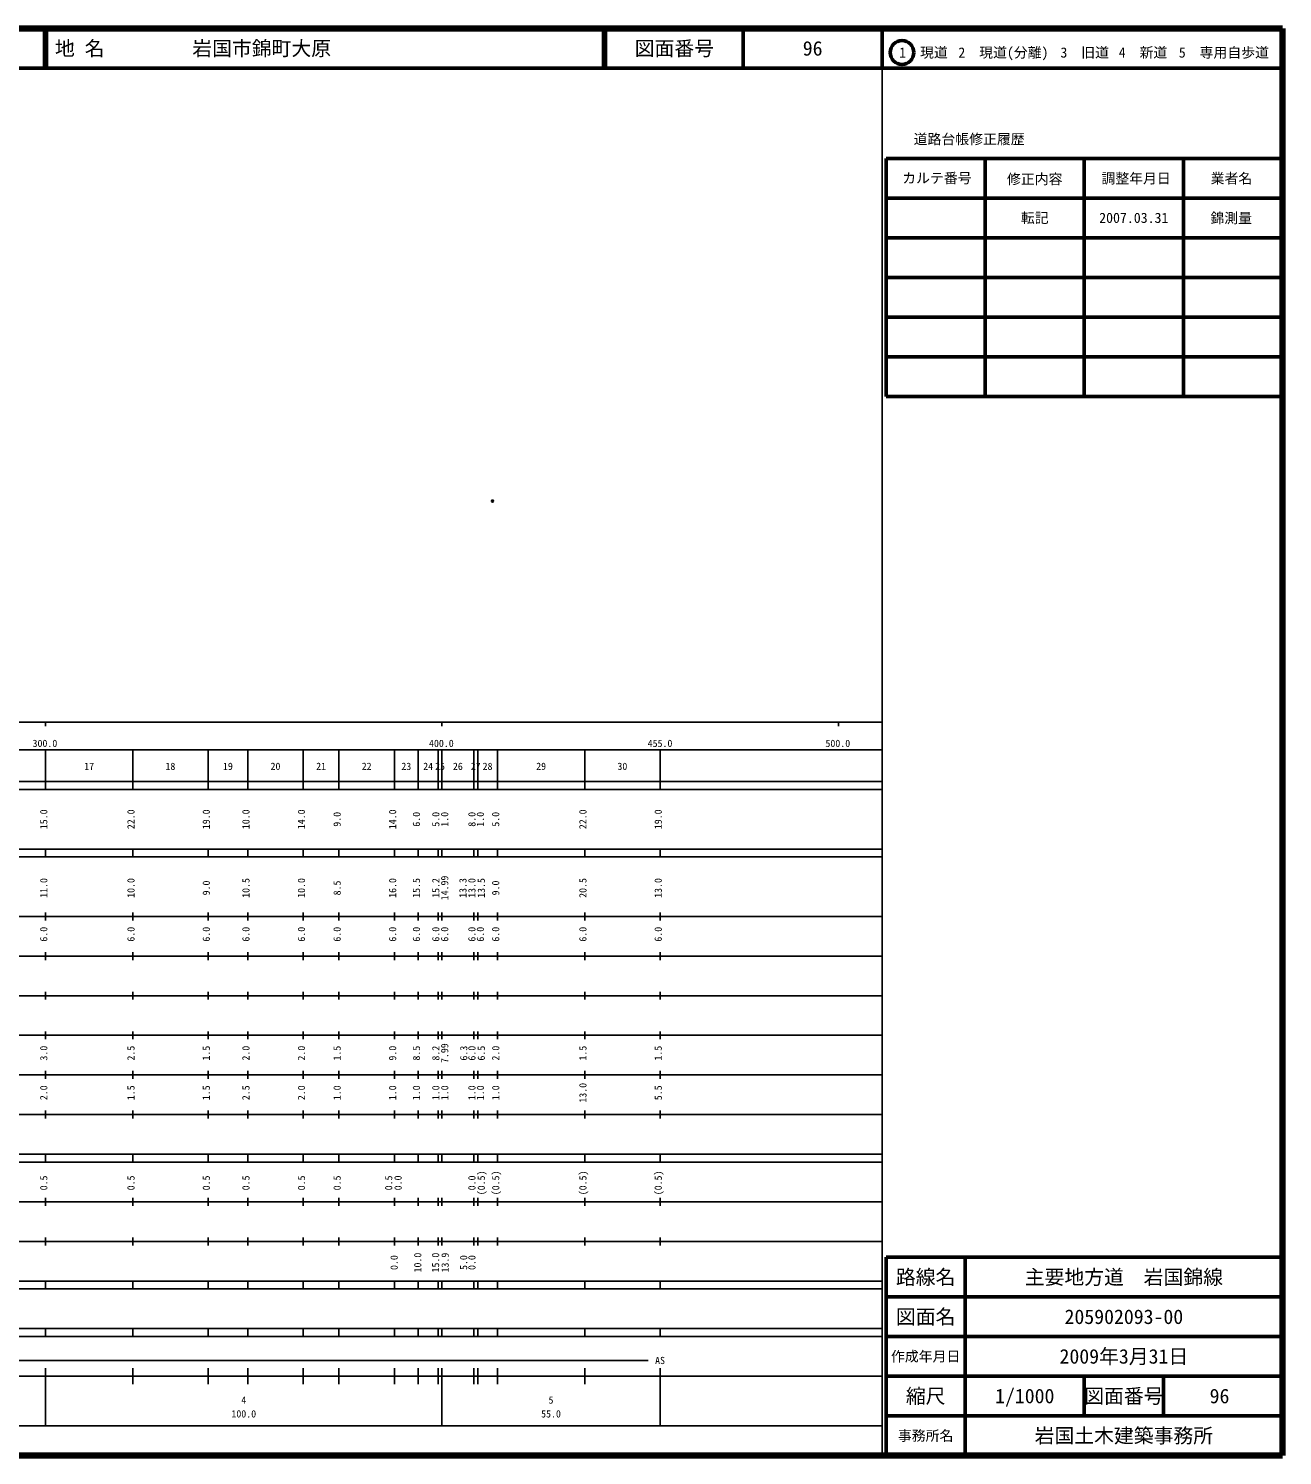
# Model space of a CAD drawing. Units: millimetres on the paper. Extents: x 40 to 680, y 20 to 380.
# Drawn here: x 363.7 to 680, y 20 to 380 of the extents above; entities that cross this region are included whole.
import ezdxf
from ezdxf.enums import TextEntityAlignment as Align

# ---------------------------------------------------------------- set-up
doc = ezdxf.new("R2010")
doc.units = ezdxf.units.MM
doc.header["$PDMODE"] = 32
doc.header["$PDSIZE"] = 0.5
doc.layers.add('M-OTRS', color=6, linetype='Continuous')
doc.layers.add('M-TTL-TXT', color=7, linetype='Continuous')
for name, color, linetype, lineweight in [('M-TTL', 2, 'Continuous', 140), ('M-TTL-BAND', 7, 'Continuous', 25), ('M-TTL-FRAM', 2, 'Continuous', 50), ('M-TTL-LINE', 7, 'Continuous', 50)]:
    doc.layers.add(name, color=color, linetype=linetype, lineweight=lineweight)
doc.styles.add('ＭＳ ゴシック', font='')
doc.styles.get('ＭＳ ゴシック').set_extended_font_data('MS Gothic')

msp = doc.modelspace()

# ---------------------------------------------------------------- linework, layer by layer
at = {"layer": 'M-OTRS'}
msp.add_point((480.737, 260.799), dxfattribs=at)
at = {"layer": 'M-TTL'}
for p, q in [((680, 380), (40, 380)), ((680, 20), (680, 380)), ((40, 20), (680, 20))]:
    msp.add_line(p, q, dxfattribs=at)
at = {"layer": 'M-TTL-BAND'}
for p, q in [((579, 20), (579, 370)), ((40, 205), (579, 205)), ((368, 205), (368, 204)), ((468, 205), (468, 204)), ((568, 205), (568, 204)), ((68, 198), (579, 198)), ((368, 188), (368, 198)), ((390, 188), (390, 198)), ((409, 188), (409, 198)), ((419, 188), (419, 198)), ((433, 188), (433, 198)), ((442, 188), (442, 198)), ((456, 188), (456, 198)), ((462, 188), (462, 198)), ((467, 188), (467, 198)), ((468, 188), (468, 198)), ((476, 188), (476, 198)), ((477, 188), (477, 198)), ((482, 188), (482, 198)), ((504, 188), (504, 198)), ((523, 188), (523, 198)), ((40, 190), (579, 190)), ((40, 188), (579, 188)), ((40, 173), (579, 173)), ((368, 171), (368, 173)), ((390, 171), (390, 173)), ((409, 171), (409, 173)), ((419, 171), (419, 173)), ((433, 171), (433, 173)), ((442, 171), (442, 173)), ((456, 171), (456, 173)), ((462, 171), (462, 173)), ((467, 171), (467, 173)), ((468, 171), (468, 173)), ((476, 171), (476, 173)), ((477, 171), (477, 173)), ((482, 171), (482, 173)), ((504, 171), (504, 173)), ((523, 171), (523, 173)), ((40, 171), (579, 171)), ((40, 156), (579, 156)), ((368, 155), (368, 157)), ((390, 155), (390, 157)), ((409, 155), (409, 157)), ((419, 155), (419, 157)), ((433, 155), (433, 157)), ((442, 155), (442, 157)), ((456, 155), (456, 157)), ((462, 155), (462, 157)), ((467, 155), (467, 157)), ((468, 155), (468, 157)), ((476, 155), (476, 157)), ((477, 155), (477, 157)), ((482, 155), (482, 157)), ((504, 155), (504, 157)), ((523, 155), (523, 157)), ((46, 146), (579, 146)), ((368, 145), (368, 147)), ((390, 145), (390, 147)), ((409, 145), (409, 147)), ((419, 145), (419, 147)), ((433, 145), (433, 147)), ((442, 145), (442, 147)), ((456, 145), (456, 147)), ((462, 145), (462, 147)), ((467, 145), (467, 147)), ((468, 145), (468, 147)), ((476, 145), (476, 147)), ((477, 145), (477, 147)), ((482, 145), (482, 147)), ((504, 145), (504, 147)), ((523, 145), (523, 147)), ((368, 135), (368, 137)), ((390, 135), (390, 137)), ((409, 135), (409, 137)), ((419, 135), (419, 137)), ((433, 135), (433, 137)), ((442, 135), (442, 137)), ((456, 135), (456, 137)), ((462, 135), (462, 137)), ((467, 135), (467, 137)), ((468, 135), (468, 137)), ((476, 135), (476, 137)), ((477, 135), (477, 137)), ((482, 135), (482, 137)), ((504, 135), (504, 137)), ((523, 135), (523, 137)), ((52, 136), (579, 136)), ((46, 126), (579, 126)), ((368, 125), (368, 127)), ((390, 125), (390, 127)), ((409, 125), (409, 127)), ((419, 125), (419, 127)), ((433, 125), (433, 127)), ((442, 125), (442, 127)), ((456, 125), (456, 127)), ((462, 125), (462, 127)), ((467, 125), (467, 127)), ((468, 125), (468, 127)), ((476, 125), (476, 127)), ((477, 125), (477, 127)), ((482, 125), (482, 127)), ((504, 125), (504, 127)), ((523, 125), (523, 127)), ((52, 116), (579, 116)), ((368, 115), (368, 117)), ((390, 115), (390, 117)), ((409, 115), (409, 117)), ((419, 115), (419, 117)), ((433, 115), (433, 117)), ((442, 115), (442, 117)), ((456, 115), (456, 117)), ((462, 115), (462, 117)), ((467, 115), (467, 117)), ((468, 115), (468, 117)), ((476, 115), (476, 117)), ((477, 115), (477, 117)), ((482, 115), (482, 117)), ((504, 115), (504, 117)), ((523, 115), (523, 117)), ((46, 106), (579, 106)), ((368, 105), (368, 107)), ((390, 105), (390, 107)), ((409, 105), (409, 107)), ((419, 105), (419, 107)), ((433, 105), (433, 107)), ((442, 105), (442, 107)), ((456, 105), (456, 107)), ((462, 105), (462, 107)), ((467, 105), (467, 107)), ((468, 105), (468, 107)), ((476, 105), (476, 107)), ((477, 105), (477, 107)), ((482, 105), (482, 107)), ((504, 105), (504, 107)), ((523, 105), (523, 107)), ((40, 96), (579, 96)), ((40, 94), (579, 94)), ((368, 94), (368, 96)), ((390, 94), (390, 96)), ((409, 94), (409, 96)), ((419, 94), (419, 96)), ((433, 94), (433, 96)), ((442, 94), (442, 96)), ((456, 94), (456, 96)), ((462, 94), (462, 96)), ((467, 94), (467, 96)), ((468, 94), (468, 96)), ((476, 94), (476, 96)), ((477, 94), (477, 96)), ((482, 94), (482, 96)), ((504, 94), (504, 96)), ((523, 94), (523, 96)), ((49, 84), (579, 84)), ((368, 83), (368, 85)), ((390, 83), (390, 85)), ((409, 83), (409, 85)), ((419, 83), (419, 85)), ((433, 83), (433, 85)), ((442, 83), (442, 85)), ((456, 83), (456, 85)), ((462, 83), (462, 85)), ((467, 83), (467, 85)), ((468, 83), (468, 85)), ((476, 83), (476, 85)), ((477, 83), (477, 85)), ((482, 83), (482, 85)), ((504, 83), (504, 85)), ((523, 83), (523, 85)), ((40, 74), (579, 74)), ((368, 73), (368, 75)), ((390, 73), (390, 75)), ((409, 73), (409, 75)), ((419, 73), (419, 75)), ((433, 73), (433, 75)), ((442, 73), (442, 75)), ((456, 73), (456, 75)), ((462, 73), (462, 75)), ((467, 73), (467, 75)), ((468, 73), (468, 75)), ((476, 73), (476, 75)), ((477, 73), (477, 75)), ((482, 73), (482, 75)), ((504, 73), (504, 75)), ((523, 73), (523, 75)), ((40, 64), (579, 64)), ((40, 62), (579, 62)), ((368, 62), (368, 64)), ((390, 62), (390, 64)), ((409, 62), (409, 64)), ((419, 62), (419, 64)), ((433, 62), (433, 64)), ((442, 62), (442, 64)), ((456, 62), (456, 64)), ((462, 62), (462, 64)), ((467, 62), (467, 64)), ((468, 62), (468, 64)), ((476, 62), (476, 64)), ((477, 62), (477, 64)), ((482, 62), (482, 64)), ((504, 62), (504, 64)), ((523, 62), (523, 64)), ((40, 52), (579, 52)), ((368, 50), (368, 52)), ((390, 50), (390, 52)), ((409, 50), (409, 52)), ((419, 50), (419, 52)), ((433, 50), (433, 52)), ((442, 50), (442, 52)), ((456, 50), (456, 52)), ((462, 50), (462, 52)), ((467, 50), (467, 52)), ((468, 50), (468, 52)), ((476, 50), (476, 52)), ((477, 50), (477, 52)), ((482, 50), (482, 52)), ((504, 50), (504, 52)), ((523, 50), (523, 52)), ((40, 50), (579, 50)), ((71, 44), (520, 44)), ((40, 40), (579, 40)), ((368, 27.5), (368, 42)), ((390, 38), (390, 42)), ((409, 38), (409, 42)), ((419, 38), (419, 42)), ((433, 38), (433, 42)), ((442, 38), (442, 42)), ((456, 38), (456, 42)), ((462, 38), (462, 42)), ((467, 38), (467, 42)), ((468, 27.5), (468, 42)), ((476, 38), (476, 42)), ((477, 38), (477, 42)), ((482, 38), (482, 42)), ((504, 38), (504, 42)), ((523, 27.5), (523, 42)), ((68, 27.5), (579, 27.5))]:
    msp.add_line(p, q, dxfattribs=at)
at = {"layer": 'M-TTL-FRAM'}
for p, q in [((580, 347.197), (580, 287.197)), ((580, 347.197), (680, 347.197)), ((580, 287.197), (680, 287.197)), ((680, 70), (580, 70)), ((580, 70), (580, 20))]:
    msp.add_line(p, q, dxfattribs=at)
at = {"layer": 'M-TTL-LINE'}
for p, q in [((367.75, 380), (367.75, 370)), ((368.25, 380), (368.25, 370)), ((508.747, 380), (508.747, 370)), ((509.247, 380), (509.247, 370)), ((543.997, 380), (543.997, 370)), ((579, 380), (579, 370)), ((40, 370), (680, 370)), ((605, 347.197), (605, 287.197)), ((630, 347.197), (630, 287.197)), ((655, 347.197), (655, 287.197)), ((580, 337.197), (680, 337.197)), ((580, 327.197), (680, 327.197)), ((580, 317.197), (680, 317.197)), ((580, 307.197), (680, 307.197)), ((580, 297.197), (680, 297.197)), ((600, 70), (600, 20)), ((680, 60), (580, 60)), ((680, 50), (580, 50)), ((680, 40), (580, 40)), ((630, 40), (630, 30)), ((650, 40), (650, 30)), ((680, 30), (580, 30))]:
    msp.add_line(p, q, dxfattribs=at)
msp.add_circle((584.031, 373.958), 3, dxfattribs=at)

# ---------------------------------------------------------------- texts
at = {"layer": 'M-TTL-BAND', "style": 'ＭＳ ゴシック'}
for s, p in [('300.0', (367.844, 198.195)), ('400.0', (467.844, 198.195)), ('455.0', (523, 198.195)), ('500.0', (567.844, 198.195)), ('17', (379, 192.405)), ('18', (399.5, 192.405)), ('19', (414, 192.405)), ('20', (426, 192.405)), ('21', (437.5, 192.405)), ('22', (449, 192.405)), ('23', (459, 192.405)), ('24', (464.5, 192.405)), ('25', (467.5, 192.405)), ('26', (472, 192.405)), ('27', (476.5, 192.405)), ('28', (479.5, 192.405)), ('29', (493, 192.405)), ('30', (513.5, 192.405)), ('AS', (523, 42.5)), ('4', (418, 32.523)), ('5', (495.5, 32.523)), ('100.0', (418, 29.033)), ('55.0', (495.5, 29.033))]:
    msp.add_text(s, height=1.833, dxfattribs=at).set_placement(p, align=Align.BOTTOM_CENTER)
for s, p in [('15.0', (369, 180.5)), ('22.0', (391, 180.5)), ('19.0', (410, 180.5)), ('10.0', (420, 180.5)), ('14.0', (434, 180.5)), ('9.0', (443, 180.5)), ('14.0', (457, 180.5)), ('6.0', (463, 180.5)), ('5.0', (467.897, 180.5)), ('1.0', (470.132, 180.5)), ('8.0', (477, 180.5)), ('1.0', (479.132, 180.5)), ('5.0', (483, 180.5)), ('22.0', (505, 180.5)), ('19.0', (524, 180.5)), ('14.99', (470.132, 163.174)), ('11.0', (369, 163.174)), ('10.0', (391, 163.174)), ('9.0', (410, 163.174)), ('10.5', (420, 163.174)), ('10.0', (434, 163.174)), ('8.5', (443, 163.174)), ('16.0', (457, 163.174)), ('15.5', (463, 163.174)), ('15.2', (467.897, 163.174)), ('13.3', (474.736, 163.174)), ('13.0', (477, 163.174)), ('13.5', (479.37, 163.174)), ('9.0', (483, 163.174)), ('20.5', (505, 163.174)), ('13.0', (524, 163.174)), ('6.0', (369, 151.5)), ('6.0', (391, 151.5)), ('6.0', (410, 151.5)), ('6.0', (420, 151.5)), ('6.0', (434, 151.5)), ('6.0', (443, 151.5)), ('6.0', (457, 151.5)), ('6.0', (463, 151.5)), ('6.0', (467.897, 151.5)), ('6.0', (470.132, 151.5)), ('6.0', (477, 151.5)), ('6.0', (479.132, 151.5)), ('6.0', (483, 151.5)), ('6.0', (505, 151.5)), ('6.0', (524, 151.5)), ('3.0', (369, 121.5)), ('2.5', (391, 121.5)), ('1.5', (410, 121.5)), ('2.0', (420, 121.5)), ('2.0', (434, 121.5)), ('1.5', (443, 121.5)), ('9.0', (457, 121.5)), ('8.5', (463, 121.5)), ('8.2', (467.897, 121.5)), ('7.99', (470.132, 121.5)), ('6.3', (474.942, 121.5)), ('6.0', (477, 121.5)), ('6.5', (479.37, 121.5)), ('2.0', (483, 121.5)), ('1.5', (505, 121.5)), ('1.5', (524, 121.5)), ('2.0', (369, 111.5)), ('1.5', (391, 111.5)), ('1.5', (410, 111.5)), ('2.5', (420, 111.5)), ('2.0', (434, 111.5)), ('1.0', (443, 111.5)), ('1.0', (457, 111.5)), ('1.0', (463, 111.5)), ('1.0', (467.897, 111.5)), ('1.0', (470.132, 111.5)), ('1.0', (477, 111.5)), ('1.0', (479.132, 111.5)), ('1.0', (483, 111.5)), ('13.0', (505, 111.5)), ('5.5', (524, 111.5)), ('0.5', (369, 88.764)), ('0.5', (391, 88.764)), ('0.5', (410, 88.764)), ('0.5', (420, 88.764)), ('0.5', (434, 88.764)), ('0.5', (443, 88.764)), ('0.5', (456, 88.764)), ('0.0', (458.37, 88.764)), ('0.0', (477, 88.764)), ('(0.5)', (479.37, 88.764)), ('(0.5)', (483, 88.764)), ('(0.5)', (505, 88.764)), ('(0.5)', (524, 88.764)), ('0.0', (457.384, 68.665)), ('10.0', (463.333, 68.665)), ('15.0', (467.835, 68.665)), ('13.9', (470.247, 68.665)), ('5.0', (474.91, 68.665)), ('0.0', (477, 68.665))]:
    msp.add_text(s, height=1.833, rotation=90, dxfattribs=at).set_placement(p, align=Align.BOTTOM_CENTER)
at = {"layer": 'M-TTL-TXT', "style": 'ＭＳ ゴシック'}
for s, p in [('地 名', (370.38, 375)), ('岩国市錦町大原', (405.024, 375))]:
    msp.add_text(s, height=3.666, dxfattribs=at).set_placement(p, align=Align.MIDDLE_LEFT)
for s, height, p in [('図面番号', 3.666, (526.622, 375)), ('96', 3.666, (561.497, 375)), ('1\u3000現道', 2.566, (589.448, 373.958)), ('2\u3000現道(分離)', 2.566, (609.619, 373.958)), ('3\u3000旧道', 2.566, (630.121, 373.958)), ('4\u3000新道', 2.566, (644.824, 373.958)), ('5\u3000専用自歩道', 2.566, (665.228, 373.958)), ('道路台帳修正履歴', 2.566, (600.968, 352.113)), ('カルテ番号', 2.566, (592.839, 342.277)), ('修正内容', 2.566, (617.509, 342.023)), ('調整年月日', 2.566, (643.089, 342.197)), ('業者名', 2.566, (667.134, 342.197)), ('転記', 2.566, (617.5, 332.245)), ('2007.03.31', 2.566, (642.5, 332.245)), ('錦測量', 2.566, (667.077, 332.189)), ('路線名', 3.666, (590, 65)), ('路線名', 3.666, (590, 65)), ('主要地方道\u3000岩国錦線', 3.666, (640, 65)), ('図面名', 3.666, (590, 55)), ('図面名', 3.666, (590, 55)), ('205902093-00', 3.666, (640, 55)), ('2009年3月31日', 3.666, (640, 45)), ('作成年月日', 2.566, (590, 45)), ('作成年月日', 2.566, (590, 45)), ('縮尺', 3.666, (590, 35)), ('縮尺', 3.666, (590, 35)), ('1/1000', 3.666, (615, 35)), ('図面番号', 3.666, (640, 35)), ('図面番号', 3.666, (640, 35)), ('96', 3.666, (664.125, 35)), ('事務所名', 2.566, (590, 25)), ('事務所名', 2.566, (590, 25)), ('岩国土木建築事務所', 3.666, (640, 25))]:
    msp.add_text(s, height=height, dxfattribs=at).set_placement(p, align=Align.MIDDLE_CENTER)

doc.saveas('drawing.dxf')
